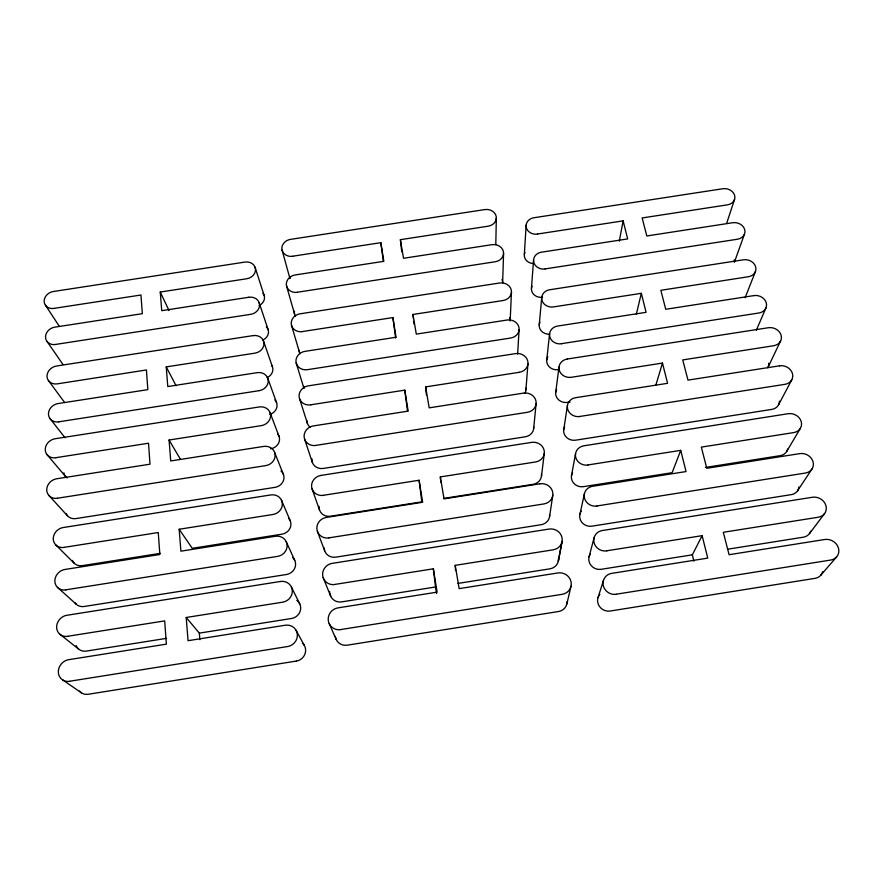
<?xml version="1.0" encoding="UTF-8"?>
<svg xmlns="http://www.w3.org/2000/svg" width="883" height="883" viewBox="0 0 883 883"><rect width="100%" height="100%" fill="white"/><g stroke="black" fill="none" stroke-linecap="round" stroke-linejoin="round"><path stroke-width="1.32" d="M495.793 244.624L496.334 218.079M503.575 253.421L502.637 282.869A9.581 8.389 -0.5 0 0 501.974 279.547M510.197 320.22L511.478 291.986M517.637 354.028L519.083 329.734M524.325 254.812L526.125 225.242M531.445 288.41L533.575 259.867M525.915 389.9L527.957 363.708M539.215 324.999L541.698 297.637M533.652 428.741L536.124 403.487M546.754 359.911L549.59 333.686M541.489 476.136L544.27 453.465M555.705 392.372L559.005 366.931M549.535 516.787L552.813 495.197M563.696 429.889L567.471 405.308M571.489 475.705L575.561 453.575M558.321 561.169L561.996 541.853M558.42 560.694L562.096 541.356M619.27 241.202L623.144 220.871L537.537 234.028M579.899 514.447L584.403 493.785M566.798 604.171L571.047 586.135M636.323 314.359L641.323 293.322L553.475 306.92A9.978 8.764 3.6 0 1 543.299 303.046A9.978 8.764 3.6 0 1 543.409 293.311A9.901 8.687 3.6 0 1 549.723 289.756L743.453 259.801A10.077 8.521 13 0 1 755.638 266.765A10.077 8.521 13 0 1 748.376 276.743L660.837 290.297L665.738 309.282L753.861 295.606M589.093 556.765L594.093 537.747M655.926 384.9L662.471 363.079L571.268 377.295A10.386 9.305 6.6 0 1 559.138 369.756A10.386 9.305 6.6 0 1 567.316 359.006M598.012 597.659L603.497 580.297M726.599 223.531L734.579 199.315M734.38 262.24L744.524 233.973M588.012 464.944L680.727 450.363L672.118 472.692L583.387 486.665A10.066 9.316 12.5 0 1 571.478 478.487A10.199 9.426 12.5 0 1 572.581 472.747M745.142 297.681L755.506 271.346M756.345 330.187L765.969 307.869M767.978 367.383L780.649 340.849M693.895 561.169L692.338 554.822L702.128 535.661L606.776 550.782M778.508 404.944L791.819 379.723M786.665 451.511L800.384 428.299M797.559 490.771L811.974 469.028M809.468 533.597L824.634 513.509M820.638 575.407L836.554 556.985M340.772 629.546L562.195 594.303A11.28 10.762 20.3 0 0 571.08 581.875A11.28 10.762 20.3 0 0 557.89 572.946L459.149 588.641L455.22 565.352L553.244 549.811A11.093 10.486 14 0 0 562.041 537.714A11.093 10.486 14 0 0 549.06 529.06L332.262 563.354A11.06 10.519 -26 0 0 324.966 567.626A11.159 10.618 -26 0 0 334.977 584.513M69.691 681.246L287.637 646.533A11.126 10.563 -39.4 0 0 297.317 634.16A11.126 10.563 -39.4 0 0 285.275 625.23L188.057 640.705L186.203 617.482L282.715 602.173A10.938 10.298 -33.2 0 0 292.273 590.12A10.938 10.298 -33.2 0 0 280.408 581.467M616.268 594.204L830.748 560.043A11.402 10.055 30.3 0 0 838.453 548.067A11.402 10.055 30.3 0 0 824.766 539.491L729.093 554.712L723.309 532.294L818.298 517.228A11.181 9.834 27.3 0 0 825.936 505.573A11.181 9.834 27.3 0 0 812.481 497.25L602.349 530.528A10.85 10.154 19.8 0 0 595.539 534.634A10.938 10.243 19.8 0 0 595.617 546.102A10.938 10.243 19.8 0 0 606.798 550.882M296.357 661.069L88.289 694.259A11.015 9.845 -46.7 0 1 79.448 691.047M443.476 498.431L533.155 484.314A10.276 9.558 7.1 0 0 541.467 473.752M539.954 483.796L444.028 498.895L440.33 476.919L535.562 461.964A10.739 9.923 6.4 0 0 544.171 450.507A10.739 9.923 6.4 0 0 531.621 442.372L320.959 475.418M160.154 553.365L82.207 565.65A10.419 9.205 -37.1 0 1 72.351 560.429M705.429 467.438L780.241 455.65A10.309 9.062 22.3 0 0 787.625 449.072M328.984 537.835L544.005 503.917A10.905 10.199 9.4 0 0 552.703 492.162A10.905 10.199 9.4 0 0 539.954 483.774M65.872 589.822L277.626 556.378A10.751 10.022 -28.3 0 0 287.063 544.668A10.751 10.022 -28.3 0 0 275.386 536.268L180.916 551.18L179.172 529.248L272.968 514.491A10.585 9.768 -24.9 0 0 282.306 503.078A10.585 9.768 -24.9 0 0 270.794 494.933L63.278 527.526A10.861 9.525 -36.2 0 0 56.048 531.555A10.96 9.614 -36.2 0 0 54.183 542.769A10.96 9.614 -36.2 0 0 64.106 547.449M596.974 505.948L805.451 473.034A10.96 9.603 24.2 0 0 813.022 461.688A10.96 9.603 24.2 0 0 799.799 453.619L706.786 468.299L701.323 447.118L793.685 432.593A10.773 9.382 21.5 0 0 801.201 421.544A10.773 9.382 21.5 0 0 788.199 413.708L583.829 445.805A10.585 9.724 11.6 0 0 575.628 457.008A10.585 9.724 11.6 0 0 588.034 465.043M280.408 581.478L66.931 615.274A11.28 10 -42.2 0 0 59.492 619.513A11.38 10.077 -42.3 0 0 57.594 631.378A11.38 10.077 -42.3 0 0 67.814 636.367M334.966 584.403L433.365 568.807L437.118 592.14L337.99 607.879A11.247 10.806 -32.5 0 0 330.595 612.261A11.347 10.905 -32.5 0 0 340.783 629.656M67.814 636.257L164.679 620.892L166.379 644.149L68.786 659.667A11.512 10.221 -45.6 0 0 61.247 664.005A11.611 10.309 -45.6 0 0 59.316 676.223A11.611 10.309 -45.6 0 0 69.691 681.356M433.365 568.807L435.518 586.974L341.6 601.886A10.596 10.132 -27.7 0 1 329.878 593.398M457.747 583.453L549.954 568.818A10.596 10.077 15.6 0 0 558.509 558.188M166.534 638.343L86.247 651.102A10.806 9.636 -43.3 0 1 76.115 645.55M186.203 617.482L199.337 633.133L291.533 618.486A10.453 9.89 -34.9 0 0 299.977 611.798A10.453 9.89 -34.9 0 0 298.233 601.621M692.338 554.822L601.191 569.303A10.397 9.779 21.3 0 1 588.895 560.628A10.53 9.901 21.4 0 1 590.241 554.171M727.493 549.237L803.387 537.184A10.684 9.47 28.2 0 0 810.704 531.158M567.25 359.028L768.342 327.725A10.519 9.029 16.6 0 1 781.069 335.154A10.519 9.029 16.6 0 1 773.618 345.75L682.736 359.922L687.978 380.131L779.49 365.827M310.783 404.789L404.778 390.143L408.156 411.125L313.487 425.904A10.684 9.757 -16.9 0 0 306.401 429.889A10.773 9.845 -16.9 0 0 305.43 440.915A10.773 9.845 -16.9 0 0 315.993 445.462M426.412 394.878L425.65 386.897L519.303 372.306M55.905 457.67L148.51 443.233L150.011 464.193L56.755 478.763A10.795 9.382 -33.3 0 0 49.536 482.725A10.883 9.459 -33.3 0 0 47.66 493.74A10.883 9.459 -33.3 0 0 57.538 498.31M57.538 498.211L265.761 465.606A10.541 9.592 -22 0 0 275.088 454.392A10.541 9.592 -22 0 0 263.642 446.423L170.728 460.959L169.083 440.021L261.346 425.628A10.386 9.349 -20.1 0 0 270.562 414.701A10.386 9.349 -20.1 0 0 259.282 406.953L55.143 438.741A10.618 9.15 -31.1 0 0 48.024 442.615A10.706 9.238 -31.1 0 0 46.159 453.332A10.706 9.238 -31.1 0 0 55.916 457.769M570.109 401.986L567.427 402.405A9.89 8.94 7.1 0 1 555.738 394.613A10.011 9.051 7.1 0 1 556.643 389.491M315.982 445.363L527.372 412.306A10.695 9.735 3.9 0 0 535.981 401.07A10.695 9.735 3.9 0 0 523.498 393.112L429.182 407.847L425.65 386.897M579.855 416.445L784.91 384.337A10.695 9.238 18.7 0 0 792.426 373.476A10.695 9.238 18.7 0 0 779.49 365.816M323.509 495.275L419.094 480.253L422.648 502.261L326.357 517.427A10.883 10.221 -21.7 0 0 319.171 521.577A10.982 10.309 -21.7 0 0 318.222 533.133A10.982 10.309 -21.7 0 0 328.995 537.946M64.106 547.35L158.256 532.537L159.856 554.502L65.022 569.447A11.06 9.757 -39 0 0 57.693 573.575A11.159 9.834 -39 0 0 55.806 585.109A11.159 9.834 -39 0 0 65.883 589.921M248.84 297.262L161.744 310.684L160.253 292.041L246.787 278.741A9.724 8.344 -15.6 0 0 255.474 268.94A9.724 8.344 -15.6 0 0 244.933 262.085L53.433 291.5A9.868 8.223 -24.5 0 0 46.755 294.988A9.956 8.3 -24.5 0 0 45 304.547A9.956 8.3 -24.5 0 0 54.139 308.443M297.405 292.229L495.286 261.743A10 8.664 -0.7 0 0 503.442 251.699A10 8.664 -0.7 0 0 491.853 244.69L403.52 258.289L400.385 239.679L488.133 226.203A9.868 8.444 -1.3 0 0 496.202 216.401A9.868 8.444 -1.3 0 0 484.789 209.58L290.606 239.359A9.856 8.455 -12.6 0 0 284.039 242.858A9.945 8.521 -12.6 0 0 283.068 252.417A9.945 8.521 -12.6 0 0 292.781 256.291M55.64 344.425L250.739 314.326A9.856 8.565 -16.4 0 0 259.525 304.293A9.856 8.565 -16.4 0 0 248.84 297.251M545.164 268.896L737.471 239.227A9.923 8.311 11.4 0 0 744.667 229.503A9.923 8.311 11.4 0 0 732.669 222.726L646.809 235.971L642.162 217.946L727.471 204.834A9.79 8.124 10 0 0 734.612 195.331A9.79 8.124 10 0 0 722.791 188.741L533.972 217.737A9.636 8.256 1.5 0 0 527.802 221.125A9.713 8.322 1.5 0 0 527.648 230.375A9.713 8.322 1.5 0 0 537.559 234.116M253.101 335.606L56.545 366.004A10.254 8.72 -27.4 0 0 47.02 376.434A10.254 8.72 -27.4 0 0 57.285 383.862L146.423 369.966L147.847 389.635L58.112 403.564A10.32 8.852 -29.2 0 0 51.159 407.306A10.408 8.929 -29.2 0 0 49.36 417.637A10.408 8.929 -29.2 0 0 58.874 421.886M302.461 331.555L392.891 317.571L396.059 337.251L305.01 351.357A10.265 9.15 -14.6 0 0 298.189 355.109A10.353 9.227 -14.6 0 0 297.218 365.452A10.353 9.227 -14.6 0 0 307.361 369.69L510.628 338.034A10.276 9.139 1.1 0 0 518.961 327.472A10.276 9.139 1.1 0 0 507.008 320.032L416.29 334.116L412.979 314.469L503.089 300.529A10.132 8.907 0.2 0 0 511.334 290.22A10.132 8.907 0.2 0 0 499.557 283.001L300.176 313.796A10.132 8.918 -13.8 0 0 293.443 317.461A10.221 8.996 -13.8 0 0 292.472 327.538A10.221 8.996 -13.8 0 0 302.472 331.655M259.216 390.661A10.132 9.018 -18.6 0 0 268.211 380.109A10.132 9.018 -18.6 0 0 257.218 372.648L167.792 386.544L166.225 366.898L255.055 353.134A9.989 8.797 -17.4 0 0 263.94 342.847A9.989 8.797 -17.4 0 0 253.101 335.595M58.874 421.798L259.216 390.661M561.5 343.675L758.916 312.99A10.232 8.731 14.7 0 0 766.234 302.77A10.232 8.731 14.7 0 0 753.861 295.595M292.77 256.202L380.827 242.682L383.829 261.324L295.187 274.955A9.989 8.675 -13.1 0 0 288.542 278.531A10.077 8.742 -13.1 0 0 287.56 288.333A10.077 8.742 -13.1 0 0 297.416 292.317M54.139 308.355L140.96 295.01L142.329 313.675L54.923 327.14A10.011 8.422 -25.8 0 0 48.157 330.695A10.099 8.499 -25.8 0 0 46.391 340.507A10.099 8.499 -25.8 0 0 55.651 344.513M62.649 679.877L81.556 692.934M60.077 634.369L78.852 649.292M57.538 587.383L76.159 604.149M55.883 544.988L74.327 563.376M48.72 495.253L67.417 515.738M47.207 454.811L65.728 476.754M49.856 418.376L65.066 437.802M48.388 380.441L64.569 402.46M46.865 341.202L62.969 364.48M179.172 529.248L192.251 548.31L281.975 534.171A10.121 9.404 -25.9 0 0 290.209 527.802A10.121 9.404 -25.9 0 0 288.542 518.178M45.475 305.231L59.304 326.313M169.083 440.021L180.287 459.028M295.982 630.131L304.282 645.341M166.225 366.898L176.092 385.772M291.423 587.096L299.823 604.016M160.253 292.041L169.028 310.551M286.235 541.732L294.745 560.396M329.204 623.586L336.18 639.469M281.489 500.219L290.088 520.429M323.189 577.659L330.717 596.334M274.646 452.471L283.52 474.679M270.132 412.825L279.072 436.434M317.394 531.323L324.701 550.882M267.792 378.31L276.622 402.791M312.096 488.95L319.536 510.12M263.531 341.092L272.428 366.798M259.116 302.582L268.079 329.514M304.624 439.182L312.372 462.482M255.077 267.273L264.094 295.286M299.591 398.785L307.461 423.542M296.18 362.946L304.006 388.608M291.456 325.099L299.37 352.019M286.556 285.971L294.58 314.149M282.074 250.11L289.834 278.134M662.471 363.079L667.581 383.321L575.727 397.67A10.441 9.47 8.6 0 0 569.105 401.522A10.541 9.547 8.6 0 0 569.094 412.162A10.541 9.547 8.6 0 0 579.877 416.533M623.144 220.871L627.67 238.918L541.511 252.185A9.757 8.455 2.4 0 0 535.264 255.651A9.845 8.532 2.4 0 0 535.131 265.132A9.845 8.532 2.4 0 0 545.175 268.984M641.323 293.322L646.091 312.328L557.648 326.059A10.033 8.907 4.9 0 0 551.257 329.69A10.121 8.985 4.9 0 0 551.18 339.679A10.121 8.985 4.9 0 0 561.522 343.763M680.727 450.363L686.047 471.566L592.681 486.279A10.662 9.89 15 0 0 585.959 490.297A10.751 9.967 15 0 0 586.003 501.434A10.751 9.967 15 0 0 596.996 506.058M702.128 535.661L707.758 558.111L611.709 573.376A11.049 10.397 25.5 0 0 604.822 577.592A11.137 10.486 25.5 0 0 604.932 589.38A11.137 10.486 25.5 0 0 616.29 594.303M435.518 586.974L436.577 593.564M380.827 242.682L383.421 261.545M392.891 317.571L395.65 338.023M404.778 390.143L407.56 411.323M419.094 480.253L421.831 501.842L330.474 516.224A10.276 9.603 -19.8 0 1 319.05 507.736A10.408 9.724 -19.8 0 1 319.05 506.279M400.385 239.679L401.732 251.843M412.979 314.469L413.41 318.575M413.685 321.313L413.972 324.05M440.33 476.919L440.783 482.35M199.337 633.133L199.889 639.689M455.22 565.352L455.551 570.584M302.45 643.056A10.64 10.132 -41.6 0 1 296.357 661.08M296.82 600.363A10.453 9.89 -34.9 0 1 297.56 600.959M822.327 572.614A10.894 9.669 31.4 0 1 815.075 578.343L610.186 611.025A10.585 10.011 27.4 0 1 597.692 602.096A10.717 10.132 27.4 0 1 599.038 595.473M822.603 571.72A10.894 9.669 31.4 0 1 822.481 572.173M599.568 594.678A10.552 9.978 27.4 0 1 599.877 594.303M567.14 601.665A10.773 10.32 22.6 0 1 558.453 611.533L347.229 645.186A10.762 10.386 -35.2 0 1 335.319 636.444M329.778 592.361A10.728 10.254 -27.7 0 1 329.789 591.853M290.021 278.575A9.536 8.267 -12.8 0 1 290.066 276.5M295.562 316.467A9.658 8.477 -13.4 0 1 294.458 311.169M533.398 263.553A9.327 8.079 1.8 0 1 524.91 252.527M542.581 297.251A9.448 8.267 2.7 0 1 533.619 294.315A9.448 8.267 2.7 0 1 532.041 286.07M734.248 259.999A9.525 8.068 11.9 0 1 734.336 261.611M266.346 326.765A9.448 8.289 -16.7 0 1 262.814 340.076M262.924 293.211A9.338 8.102 -15.8 0 1 259.282 305.419M509.833 317.626A9.713 8.62 0.4 0 1 510.131 321.07M299.955 353.653A9.79 8.698 -14.1 0 1 299.149 350.264M303.829 387.714A9.912 8.918 -15 0 1 303.785 386.357M549.546 334.204A9.581 8.477 4 0 1 539.977 322.229M558.177 369.668A9.702 8.687 5.4 0 1 547.019 358.664M547.294 357.869A9.702 8.687 5.4 0 1 547.879 356.743M274.834 399.9A9.702 8.72 -19.1 0 1 269.889 414.392M271.699 365.286A9.581 8.51 -17.8 0 1 267.108 377.637M292.527 557.405A10.276 9.647 -29.6 0 1 295.043 567.493A10.276 9.647 -29.6 0 1 286.545 574.48L84.139 606.5A10.596 9.415 -39.9 0 1 74.989 602.758M798.541 488.763A10.486 9.249 25.1 0 1 791.311 494.635L591.908 526.169A10.221 9.536 16.2 0 1 579.8 517.758A10.353 9.658 16.2 0 1 580.484 512.692M798.905 486.986A10.486 9.249 25.1 0 1 798.673 488.332M580.904 511.875A10.353 9.658 16.2 0 1 581.411 511.091M549.679 514.855A10.419 9.812 10.4 0 1 541.18 524.701L335.794 557.162A10.43 9.856 -22.8 0 1 324.193 548.431A10.552 9.978 -22.8 0 1 324.149 547.924M323.52 495.374A10.817 10.033 -19 0 1 311.622 487.03A10.817 10.033 -19 0 1 321.026 475.407M281.004 470.981A10.088 9.249 -22.7 0 1 283.443 480.628A10.088 9.249 -22.7 0 1 275.054 487.339L75.872 518.586A10.342 9.073 -34.1 0 1 66.059 513.465M66.998 477.924A10.188 8.863 -31.8 0 1 64.393 474.546M64.106 473.707A10.188 8.863 -31.8 0 1 63.918 472.824M277.803 434.116A9.945 9.018 -20.7 0 1 270.717 448.807M779.446 401.169A10.232 8.918 19.5 0 1 771.874 409.392L575.595 440.187A10.022 9.161 9.3 0 1 563.74 432.173A10.143 9.271 9.3 0 1 564.634 426.919M768.674 363.2A10.077 8.731 17.3 0 1 767.791 367.769M533.696 426.875A10.232 9.393 4.5 0 1 525.33 436.787L323.255 468.443A10.243 9.426 -17.5 0 1 311.887 460.142M311.865 460.142A10.364 9.547 -17.5 0 1 311.887 458.707M310.043 427.195A10.11 9.194 -16 0 1 306.964 420.705M525.86 388.067A10.088 9.15 2.8 0 1 524.899 393.31M519.303 372.317A10.541 9.481 2.4 0 0 527.824 361.346A10.541 9.481 2.4 0 0 515.529 353.619L308.355 385.849A10.53 9.492 -15.6 0 0 301.357 389.734A10.629 9.581 -15.6 0 0 300.375 400.474A10.629 9.581 -15.6 0 0 310.794 404.889"/></g></svg>
